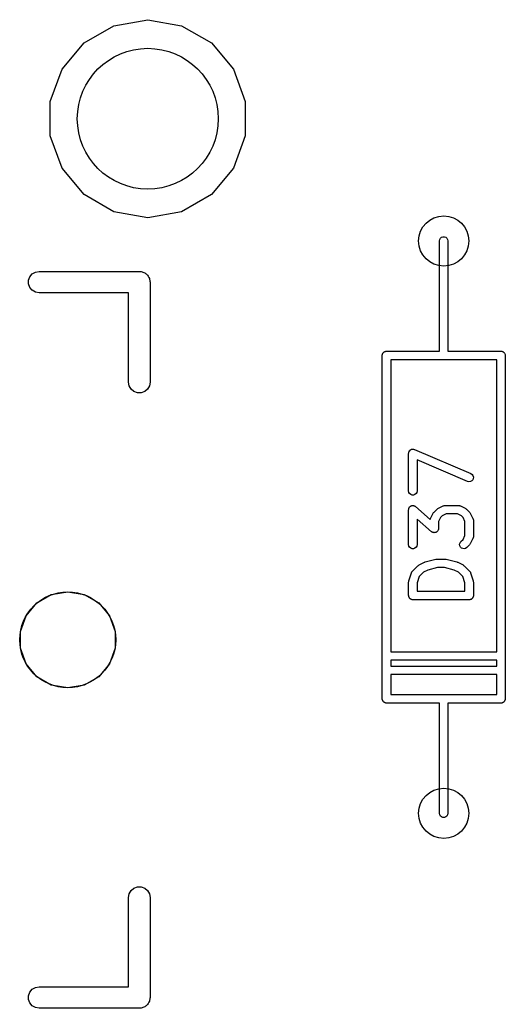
# Model space of a CAD drawing. Extents: x 35 to 203, y -146 to -25.
# Drawn here: x 154.48 to 163.09, y -104.54 to -86.99 of the extents above; entities that cross this region are included whole.
import ezdxf

# ---------------------------------------------------------------- set-up
doc = ezdxf.new("R2010")
doc.units = 0
doc.header["$MEASUREMENT"] = 0
doc.layers.get('0').update_dxf_attribs({"linetype": 'CONTINUOUS'})
doc.layers.add('BLACK', color=7, linetype='CONTINUOUS')

# ---------------------------------------------------------------- blocks, each defined once
blk = doc.blocks.new('PCB詳細')
at = {"layer": 'BLACK'}
for p, q in [((156.149, -87.0993), (156.75, -86.9933)), ((156.75, -86.9933), (157.351, -87.0993)), ((155.621, -87.4043), (156.149, -87.0993)), ((157.351, -87.0993), (157.879, -87.4043)), ((155.229, -87.8717), (155.621, -87.4043)), ((157.879, -87.4043), (158.271, -87.8717)), ((155.02, -88.445), (155.229, -87.8717)), ((158.271, -87.8717), (158.48, -88.445)), ((155.02, -89.055), (155.02, -88.445)), ((158.48, -88.445), (158.48, -89.055)), ((155.229, -89.6283), (155.02, -89.055)), ((158.48, -89.055), (158.271, -89.6283)), ((155.621, -90.0957), (155.229, -89.6283)), ((158.271, -89.6283), (157.879, -90.0957)), ((156.149, -90.4007), (155.621, -90.0957)), ((157.879, -90.0957), (157.351, -90.4007)), ((156.75, -90.5067), (156.149, -90.4007)), ((157.351, -90.4007), (156.75, -90.5067)), ((161.93, -90.8943), (161.943, -90.8718)), ((161.943, -90.8718), (161.963, -90.855)), ((161.963, -90.855), (161.987, -90.8461)), ((161.987, -90.8461), (162.013, -90.8461)), ((162.013, -90.8461), (162.037, -90.855)), ((162.037, -90.855), (162.057, -90.8718)), ((162.057, -90.8718), (162.07, -90.8943)), ((161.925, -90.92), (161.93, -90.8943)), ((161.925, -92.19), (161.925, -90.92)), ((162.07, -90.8943), (162.075, -90.92)), ((162.075, -90.92), (162.075, -92.19)), ((154.634, -91.6169), (154.657, -91.5547)), ((154.657, -91.5547), (154.7, -91.5041)), ((154.7, -91.5041), (154.757, -91.471)), ((154.757, -91.471), (154.822, -91.4595)), ((154.822, -91.4595), (156.6, -91.4595)), ((156.6, -91.4595), (156.616, -91.4624)), ((156.616, -91.4624), (156.633, -91.4624)), ((156.633, -91.4624), (156.649, -91.4681)), ((156.649, -91.4681), (156.665, -91.471)), ((156.665, -91.471), (156.68, -91.4793)), ((156.68, -91.4793), (156.695, -91.485)), ((156.695, -91.485), (156.708, -91.4957)), ((156.708, -91.4957), (156.722, -91.5041)), ((156.722, -91.5041), (156.733, -91.5168)), ((156.733, -91.5168), (156.746, -91.5275)), ((156.746, -91.5275), (156.754, -91.542)), ((156.754, -91.542), (156.765, -91.5547)), ((156.765, -91.5547), (156.771, -91.5704)), ((156.771, -91.5704), (156.779, -91.5848)), ((156.779, -91.5848), (156.782, -91.6013)), ((154.634, -91.6831), (154.634, -91.6169)), ((154.657, -91.7452), (154.634, -91.6831)), ((154.7, -91.7959), (154.657, -91.7452)), ((156.782, -91.6013), (156.788, -91.6169)), ((156.788, -91.6169), (156.788, -91.6336)), ((156.788, -91.6336), (156.79, -91.65)), ((156.79, -91.65), (156.79, -93.428)), ((154.757, -91.829), (154.7, -91.7959)), ((154.822, -91.8405), (154.757, -91.829)), ((156.409, -91.8405), (154.822, -91.8405)), ((156.409, -93.428), (156.409, -91.8405)), ((161.925, -92.877), (161.925, -92.19)), ((162.075, -92.19), (162.075, -92.877)), ((160.909, -92.952), (160.91, -92.9455)), ((160.909, -99.048), (160.909, -92.952)), ((160.91, -92.939), (160.912, -92.9328)), ((160.91, -92.9455), (160.91, -92.939)), ((160.912, -92.9328), (160.914, -92.9263)), ((160.914, -92.9263), (160.917, -92.9207)), ((160.917, -92.9207), (160.919, -92.9145)), ((160.919, -92.9145), (160.923, -92.9095)), ((160.923, -92.9095), (160.927, -92.9038)), ((160.927, -92.9038), (160.932, -92.8996)), ((160.932, -92.8996), (160.936, -92.8945)), ((160.936, -92.8945), (160.941, -92.8913)), ((160.941, -92.8913), (160.946, -92.887)), ((160.946, -92.887), (160.953, -92.8848)), ((160.953, -92.8848), (160.958, -92.8815)), ((160.958, -92.8815), (160.965, -92.8804)), ((160.965, -92.8804), (160.971, -92.8781)), ((160.971, -92.8781), (160.978, -92.8781)), ((160.978, -92.8781), (160.984, -92.877)), ((160.984, -92.877), (161.925, -92.877)), ((162.075, -92.877), (163.016, -92.877)), ((163.016, -92.877), (163.022, -92.8781)), ((163.022, -92.8781), (163.029, -92.8781)), ((163.029, -92.8781), (163.035, -92.8804)), ((163.035, -92.8804), (163.042, -92.8815)), ((163.042, -92.8815), (163.047, -92.8848)), ((163.047, -92.8848), (163.053, -92.887)), ((163.053, -92.887), (163.059, -92.8913)), ((163.059, -92.8913), (163.064, -92.8945)), ((163.064, -92.8945), (163.068, -92.8996)), ((163.068, -92.8996), (163.073, -92.9038)), ((163.073, -92.9038), (163.077, -92.9095)), ((163.077, -92.9095), (163.081, -92.9145)), ((163.081, -92.9145), (163.083, -92.9207)), ((163.083, -92.9207), (163.086, -92.9263)), ((163.086, -92.9263), (163.088, -92.9328)), ((163.088, -92.9328), (163.09, -92.939)), ((163.09, -92.939), (163.09, -92.9455)), ((163.09, -92.9455), (163.091, -92.952)), ((163.091, -92.952), (163.091, -99.048)), ((162, -93.027), (161.059, -93.027)), ((161.059, -93.027), (161.059, -98.211)), ((162.941, -93.027), (162, -93.027)), ((162.941, -98.211), (162.941, -93.027)), ((156.421, -93.4932), (156.409, -93.428)), ((156.454, -93.5505), (156.421, -93.4932)), ((156.779, -93.4932), (156.746, -93.5505)), ((156.79, -93.428), (156.779, -93.4932)), ((156.505, -93.593), (156.454, -93.5505)), ((156.567, -93.6156), (156.505, -93.593)), ((156.633, -93.6156), (156.567, -93.6156)), ((156.695, -93.593), (156.633, -93.6156)), ((156.746, -93.5505), (156.695, -93.593)), ((161.377, -94.6905), (161.379, -94.682)), ((161.377, -95.3571), (161.377, -94.6905)), ((161.379, -94.6734), (161.381, -94.6692)), ((161.379, -94.682), (161.379, -94.6734)), ((161.381, -94.6692), (161.382, -94.6648)), ((161.382, -94.6648), (161.386, -94.6573)), ((161.386, -94.6573), (161.39, -94.6494)), ((161.39, -94.6494), (161.393, -94.6461)), ((161.393, -94.6461), (161.395, -94.6423)), ((161.395, -94.6423), (161.402, -94.6367)), ((161.402, -94.6367), (161.407, -94.6304)), ((161.407, -94.6304), (161.411, -94.6284)), ((161.411, -94.6284), (161.415, -94.6255)), ((161.415, -94.6255), (161.423, -94.6226)), ((161.423, -94.6226), (161.431, -94.6187)), ((161.431, -94.6187), (161.435, -94.6181)), ((161.435, -94.6181), (161.439, -94.6166)), ((161.439, -94.6166), (161.448, -94.6166)), ((161.448, -94.6166), (161.457, -94.6156)), ((161.457, -94.6156), (161.461, -94.6166)), ((161.461, -94.6166), (161.465, -94.6166)), ((161.465, -94.6166), (161.474, -94.6196)), ((161.474, -94.6196), (161.482, -94.6215)), ((161.482, -94.6215), (162.482, -95.0501)), ((162.423, -95.188), (161.527, -94.8042)), ((161.527, -94.8042), (161.527, -95.3571)), ((162.482, -95.0501), (162.504, -95.0644)), ((162.504, -95.0644), (162.519, -95.0852)), ((162.519, -95.0852), (162.527, -95.1102)), ((162.448, -95.1939), (162.423, -95.188)), ((162.474, -95.1908), (162.448, -95.1939)), ((162.497, -95.1791), (162.474, -95.1908)), ((162.515, -95.1601), (162.497, -95.1791)), ((162.525, -95.1362), (162.515, -95.1601)), ((162.527, -95.1102), (162.525, -95.1362)), ((161.382, -95.3828), (161.377, -95.3571)), ((161.395, -95.4054), (161.382, -95.3828)), ((161.415, -95.4221), (161.395, -95.4054)), ((161.439, -95.431), (161.415, -95.4221)), ((161.465, -95.431), (161.439, -95.431)), ((161.49, -95.4221), (161.465, -95.431)), ((161.51, -95.4054), (161.49, -95.4221)), ((161.523, -95.3828), (161.51, -95.4054)), ((161.527, -95.3571), (161.523, -95.3828)), ((161.405, -95.632), (161.41, -95.6292)), ((161.41, -95.6292), (161.415, -95.6255)), ((161.415, -95.6255), (161.422, -95.623)), ((161.422, -95.623), (161.428, -95.6195)), ((161.428, -95.6195), (161.434, -95.6186)), ((161.434, -95.6186), (161.439, -95.6166)), ((161.439, -95.6166), (161.447, -95.6166)), ((161.447, -95.6166), (161.454, -95.6155)), ((161.454, -95.6155), (161.46, -95.6166)), ((161.46, -95.6166), (161.465, -95.6166)), ((161.465, -95.6166), (161.472, -95.6191)), ((161.472, -95.6191), (161.479, -95.6205)), ((161.479, -95.6205), (161.484, -95.6235)), ((161.484, -95.6235), (161.49, -95.6255)), ((161.49, -95.6255), (161.495, -95.6302)), ((161.895, -95.671), (161.99, -95.6234)), ((161.99, -95.6234), (161.994, -95.6222)), ((161.994, -95.6222), (161.998, -95.62)), ((161.998, -95.62), (162.007, -95.6185)), ((162.007, -95.6185), (162.015, -95.616)), ((162.015, -95.616), (162.02, -95.6162)), ((162.02, -95.6162), (162.024, -95.6155)), ((162.024, -95.6155), (162.262, -95.6155)), ((162.262, -95.6155), (162.266, -95.6162)), ((162.266, -95.6162), (162.27, -95.616)), ((162.27, -95.616), (162.279, -95.6185)), ((162.279, -95.6185), (162.288, -95.62)), ((162.288, -95.62), (162.291, -95.6222)), ((162.291, -95.6222), (162.295, -95.6234)), ((162.295, -95.6234), (162.391, -95.671)), ((161.377, -95.6905), (161.379, -95.6833)), ((161.377, -96.3095), (161.377, -95.6905)), ((161.379, -95.6759), (161.381, -95.6705)), ((161.379, -95.6833), (161.379, -95.6759)), ((161.381, -95.6705), (161.382, -95.6648)), ((161.382, -95.6648), (161.386, -95.6585)), ((161.386, -95.6585), (161.388, -95.6516)), ((161.388, -95.6516), (161.392, -95.6473)), ((161.392, -95.6473), (161.395, -95.6423)), ((161.395, -95.6423), (161.401, -95.6376)), ((161.401, -95.6376), (161.405, -95.632)), ((161.495, -95.6302), (161.502, -95.634)), ((161.502, -95.634), (161.762, -95.8615)), ((161.766, -95.8474), (161.814, -95.7522)), ((161.814, -95.7522), (161.821, -95.7425)), ((161.821, -95.7425), (161.828, -95.7327)), ((161.828, -95.7327), (161.876, -95.6851)), ((161.876, -95.6851), (161.885, -95.6782)), ((161.885, -95.6782), (161.895, -95.671)), ((161.973, -95.7997), (161.943, -95.8301)), ((162.042, -95.7655), (161.973, -95.7997)), ((162.244, -95.7655), (162.042, -95.7655)), ((162.313, -95.7997), (162.244, -95.7655)), ((162.343, -95.8301), (162.313, -95.7997)), ((162.391, -95.671), (162.4, -95.6782)), ((162.4, -95.6782), (162.41, -95.6851)), ((162.41, -95.6851), (162.458, -95.7327)), ((162.458, -95.7327), (162.465, -95.7425)), ((162.465, -95.7425), (162.472, -95.7522)), ((162.472, -95.7522), (162.519, -95.8474)), ((161.784, -96.0803), (161.527, -95.8558)), ((161.527, -95.8558), (161.527, -96.3095)), ((161.762, -95.8615), (161.763, -95.8553)), ((161.763, -95.8553), (161.765, -95.8516)), ((161.765, -95.8516), (161.766, -95.8474)), ((161.943, -95.8301), (161.908, -95.8987)), ((161.908, -95.8987), (161.908, -96.0238)), ((162.377, -95.8987), (162.343, -95.8301)), ((162.377, -96.149), (162.377, -95.8987)), ((162.519, -95.8474), (162.521, -95.8516)), ((162.521, -95.8516), (162.523, -95.8553)), ((162.523, -95.8553), (162.524, -95.864)), ((162.524, -95.864), (162.527, -95.8724)), ((162.527, -95.8724), (162.527, -95.8767)), ((162.527, -95.8767), (162.527, -95.881)), ((162.527, -95.881), (162.527, -96.1667)), ((161.79, -96.084), (161.784, -96.0803)), ((161.796, -96.0888), (161.79, -96.084)), ((161.801, -96.0907), (161.796, -96.0888)), ((161.806, -96.0937), (161.801, -96.0907)), ((161.813, -96.0952), (161.806, -96.0937)), ((161.82, -96.0977), (161.813, -96.0952)), ((161.826, -96.0977), (161.82, -96.0977)), ((161.832, -96.0988), (161.826, -96.0977)), ((161.839, -96.0977), (161.832, -96.0988)), ((161.846, -96.0977), (161.839, -96.0977)), ((161.852, -96.0957), (161.846, -96.0977)), ((161.858, -96.0948), (161.852, -96.0957)), ((161.864, -96.0913), (161.858, -96.0948)), ((161.871, -96.0888), (161.864, -96.0913)), ((161.875, -96.085), (161.871, -96.0888)), ((161.88, -96.0823), (161.875, -96.085)), ((161.885, -96.0767), (161.88, -96.0823)), ((161.891, -96.072), (161.885, -96.0767)), ((161.894, -96.067), (161.891, -96.072)), ((161.897, -96.0626), (161.894, -96.067)), ((161.9, -96.0558), (161.897, -96.0626)), ((161.904, -96.0495), (161.9, -96.0558)), ((161.905, -96.0438), (161.904, -96.0495)), ((161.907, -96.0384), (161.905, -96.0438)), ((161.908, -96.0238), (161.907, -96.031)), ((161.907, -96.031), (161.907, -96.0384)), ((162.343, -96.2175), (162.377, -96.149)), ((161.382, -96.3352), (161.377, -96.3095)), ((161.527, -96.3095), (161.523, -96.3352)), ((162.282, -96.303), (162.289, -96.2778)), ((162.285, -96.3289), (162.282, -96.303)), ((162.296, -96.3525), (162.285, -96.3289)), ((162.289, -96.2778), (162.304, -96.2565)), ((162.304, -96.2565), (162.343, -96.2175)), ((162.458, -96.3149), (162.41, -96.3626)), ((162.465, -96.3051), (162.458, -96.3149)), ((162.472, -96.2954), (162.465, -96.3051)), ((162.519, -96.2002), (162.472, -96.2954)), ((162.521, -96.1961), (162.519, -96.2002)), ((162.523, -96.1923), (162.521, -96.1961)), ((162.524, -96.1837), (162.523, -96.1923)), ((162.527, -96.1752), (162.524, -96.1837)), ((162.527, -96.1667), (162.527, -96.1709)), ((162.527, -96.1709), (162.527, -96.1752)), ((161.395, -96.3577), (161.382, -96.3352)), ((161.415, -96.3745), (161.395, -96.3577)), ((161.439, -96.3834), (161.415, -96.3745)), ((161.465, -96.3834), (161.439, -96.3834)), ((161.49, -96.3745), (161.465, -96.3834)), ((161.51, -96.3577), (161.49, -96.3745)), ((161.523, -96.3352), (161.51, -96.3577)), ((162.314, -96.371), (162.296, -96.3525)), ((162.338, -96.382), (162.314, -96.371)), ((162.364, -96.3842), (162.338, -96.382)), ((162.389, -96.3775), (162.364, -96.3842)), ((162.41, -96.3626), (162.389, -96.3775)), ((161.542, -96.6851), (161.552, -96.6782)), ((161.552, -96.6782), (161.562, -96.671)), ((161.562, -96.671), (161.657, -96.6234)), ((161.657, -96.6234), (161.665, -96.6211)), ((161.665, -96.6211), (161.672, -96.6177)), ((161.672, -96.6177), (161.863, -96.5701)), ((161.863, -96.5701), (161.872, -96.5694)), ((161.872, -96.5694), (161.881, -96.5679)), ((161.881, -96.5679), (162.024, -96.5679)), ((162.024, -96.5679), (162.033, -96.5694)), ((162.033, -96.5694), (162.042, -96.5701)), ((162.042, -96.5701), (162.232, -96.6177)), ((162.232, -96.6177), (162.24, -96.6211)), ((162.24, -96.6211), (162.248, -96.6234)), ((162.248, -96.6234), (162.343, -96.671)), ((162.343, -96.671), (162.353, -96.6782)), ((162.353, -96.6782), (162.363, -96.6851)), ((161.381, -96.9525), (161.429, -96.8096)), ((161.429, -96.8096), (161.431, -96.8058)), ((161.431, -96.8058), (161.432, -96.8016)), ((161.432, -96.8016), (161.437, -96.7944)), ((161.437, -96.7944), (161.441, -96.7867)), ((161.441, -96.7867), (161.444, -96.7838)), ((161.444, -96.7838), (161.447, -96.7803)), ((161.447, -96.7803), (161.542, -96.6851)), ((161.64, -96.7997), (161.566, -96.8738)), ((161.717, -96.7612), (161.64, -96.7997)), ((161.89, -96.7179), (161.717, -96.7612)), ((162.015, -96.7179), (161.89, -96.7179)), ((162.188, -96.7612), (162.015, -96.7179)), ((162.265, -96.7997), (162.188, -96.7612)), ((162.339, -96.8738), (162.265, -96.7997)), ((162.363, -96.6851), (162.458, -96.7803)), ((162.458, -96.7803), (162.46, -96.7838)), ((162.46, -96.7838), (162.464, -96.7867)), ((162.464, -96.7867), (162.468, -96.7944)), ((162.468, -96.7944), (162.473, -96.8016)), ((162.473, -96.8016), (162.474, -96.8058)), ((162.474, -96.8058), (162.476, -96.8096)), ((162.476, -96.8096), (162.524, -96.9525)), ((161.377, -96.9762), (161.379, -96.9643)), ((161.377, -97.2143), (161.377, -96.9762)), ((161.379, -96.9643), (161.381, -96.9525)), ((161.566, -96.8738), (161.527, -96.9884)), ((161.527, -96.9884), (161.527, -97.1393)), ((162.377, -96.9884), (162.339, -96.8738)), ((162.377, -97.1393), (162.377, -96.9884)), ((162.524, -96.9525), (162.525, -96.9643)), ((162.525, -96.9643), (162.527, -96.9762)), ((162.527, -96.9762), (162.527, -97.2143)), ((154.781, -97.3457), (155.038, -97.1974)), ((155.038, -97.1974), (155.33, -97.1458)), ((155.33, -97.1458), (155.622, -97.1974)), ((155.622, -97.1974), (155.879, -97.3457)), ((161.527, -97.1393), (162.377, -97.1393)), ((154.59, -97.5729), (154.781, -97.3457)), ((155.879, -97.3457), (156.07, -97.5729)), ((161.379, -97.2207), (161.377, -97.2143)), ((161.379, -97.2273), (161.379, -97.2207)), ((161.381, -97.2335), (161.379, -97.2273)), ((161.382, -97.2399), (161.381, -97.2335)), ((161.385, -97.2456), (161.382, -97.2399)), ((161.387, -97.2518), (161.385, -97.2456)), ((161.392, -97.2568), (161.387, -97.2518)), ((161.395, -97.2625), (161.392, -97.2568)), ((161.4, -97.2667), (161.395, -97.2625)), ((161.404, -97.2717), (161.4, -97.2667)), ((161.41, -97.275), (161.404, -97.2717)), ((161.415, -97.2792), (161.41, -97.275)), ((161.421, -97.2815), (161.415, -97.2792)), ((161.427, -97.2848), (161.421, -97.2815)), ((161.433, -97.2859), (161.427, -97.2848)), ((161.439, -97.2881), (161.433, -97.2859)), ((161.446, -97.2881), (161.439, -97.2881)), ((161.452, -97.2893), (161.446, -97.2881)), ((162.452, -97.2893), (161.452, -97.2893)), ((162.459, -97.2881), (162.452, -97.2893)), ((162.465, -97.2881), (162.459, -97.2881)), ((162.472, -97.2859), (162.465, -97.2881)), ((162.478, -97.2848), (162.472, -97.2859)), ((162.484, -97.2815), (162.478, -97.2848)), ((162.49, -97.2792), (162.484, -97.2815)), ((162.495, -97.275), (162.49, -97.2792)), ((162.501, -97.2717), (162.495, -97.275)), ((162.505, -97.2667), (162.501, -97.2717)), ((162.51, -97.2625), (162.505, -97.2667)), ((162.513, -97.2568), (162.51, -97.2625)), ((162.517, -97.2518), (162.513, -97.2568)), ((162.52, -97.2456), (162.517, -97.2518)), ((162.523, -97.2399), (162.52, -97.2456)), ((162.524, -97.2335), (162.523, -97.2399)), ((162.526, -97.2273), (162.524, -97.2335)), ((162.527, -97.2143), (162.526, -97.2207)), ((162.526, -97.2207), (162.526, -97.2273)), ((154.489, -97.8517), (154.59, -97.5729)), ((156.07, -97.5729), (156.171, -97.8517)), ((154.489, -98.1483), (154.489, -97.8517)), ((156.171, -97.8517), (156.171, -98.1483)), ((154.59, -98.4271), (154.489, -98.1483)), ((156.171, -98.1483), (156.07, -98.4271)), ((161.059, -98.211), (162.941, -98.211)), ((154.781, -98.6543), (154.59, -98.4271)), ((156.07, -98.4271), (155.879, -98.6543)), ((161.059, -98.361), (161.059, -98.465)), ((162.941, -98.361), (161.059, -98.361)), ((162.941, -98.465), (162.941, -98.361)), ((161.059, -98.465), (162.941, -98.465)), ((155.038, -98.8026), (154.781, -98.6543)), ((155.879, -98.6543), (155.622, -98.8026)), ((162.941, -98.615), (161.059, -98.615)), ((161.059, -98.615), (161.059, -98.973)), ((162.941, -98.973), (162.941, -98.615)), ((155.33, -98.8541), (155.038, -98.8026)), ((155.622, -98.8026), (155.33, -98.8541)), ((160.91, -99.0545), (160.909, -99.048)), ((160.91, -99.061), (160.91, -99.0545)), ((160.912, -99.0672), (160.91, -99.061)), ((160.914, -99.0737), (160.912, -99.0672)), ((160.917, -99.0793), (160.914, -99.0737)), ((160.919, -99.0855), (160.917, -99.0793)), ((160.923, -99.0905), (160.919, -99.0855)), ((160.927, -99.0962), (160.923, -99.0905)), ((160.932, -99.1004), (160.927, -99.0962)), ((160.936, -99.1055), (160.932, -99.1004)), ((160.941, -99.1087), (160.936, -99.1055)), ((160.946, -99.113), (160.941, -99.1087)), ((160.953, -99.1152), (160.946, -99.113)), ((160.958, -99.1185), (160.953, -99.1152)), ((160.965, -99.1196), (160.958, -99.1185)), ((160.971, -99.1219), (160.965, -99.1196)), ((160.978, -99.1219), (160.971, -99.1219)), ((160.984, -99.123), (160.978, -99.1219)), ((161.925, -99.123), (160.984, -99.123)), ((161.059, -98.973), (162, -98.973)), ((161.925, -99.81), (161.925, -99.123)), ((162, -98.973), (162.941, -98.973)), ((163.016, -99.123), (162.075, -99.123)), ((162.075, -99.123), (162.075, -99.81)), ((163.022, -99.1219), (163.016, -99.123)), ((163.029, -99.1219), (163.022, -99.1219)), ((163.035, -99.1196), (163.029, -99.1219)), ((163.042, -99.1185), (163.035, -99.1196)), ((163.047, -99.1152), (163.042, -99.1185)), ((163.053, -99.113), (163.047, -99.1152)), ((163.059, -99.1087), (163.053, -99.113)), ((163.064, -99.1055), (163.059, -99.1087)), ((163.068, -99.1004), (163.064, -99.1055)), ((163.073, -99.0962), (163.068, -99.1004)), ((163.077, -99.0905), (163.073, -99.0962)), ((163.081, -99.0855), (163.077, -99.0905)), ((163.083, -99.0793), (163.081, -99.0855)), ((163.086, -99.0737), (163.083, -99.0793)), ((163.088, -99.0672), (163.086, -99.0737)), ((163.09, -99.061), (163.088, -99.0672)), ((163.091, -99.048), (163.09, -99.0545)), ((163.09, -99.0545), (163.09, -99.061)), ((161.925, -101.08), (161.925, -99.81)), ((162.075, -99.81), (162.075, -101.08)), ((161.93, -101.106), (161.925, -101.08)), ((161.943, -101.128), (161.93, -101.106)), ((161.963, -101.145), (161.943, -101.128)), ((161.987, -101.154), (161.963, -101.145)), ((162.013, -101.154), (161.987, -101.154)), ((162.037, -101.145), (162.013, -101.154)), ((162.057, -101.128), (162.037, -101.145)), ((162.07, -101.106), (162.057, -101.128)), ((162.075, -101.08), (162.07, -101.106)), ((156.421, -102.507), (156.454, -102.45)), ((156.454, -102.45), (156.505, -102.407)), ((156.505, -102.407), (156.567, -102.384)), ((156.567, -102.384), (156.633, -102.384)), ((156.633, -102.384), (156.695, -102.407)), ((156.695, -102.407), (156.746, -102.45)), ((156.746, -102.45), (156.779, -102.507)), ((156.409, -102.572), (156.421, -102.507)), ((156.409, -104.159), (156.409, -102.572)), ((156.779, -102.507), (156.79, -102.572)), ((156.79, -102.572), (156.79, -104.35)), ((154.657, -104.255), (154.7, -104.204)), ((154.7, -104.204), (154.757, -104.171)), ((154.757, -104.171), (154.822, -104.159)), ((154.822, -104.159), (156.409, -104.159)), ((154.634, -104.317), (154.657, -104.255)), ((154.634, -104.383), (154.634, -104.317)), ((154.657, -104.445), (154.634, -104.383)), ((156.782, -104.399), (156.779, -104.415)), ((156.788, -104.383), (156.782, -104.399)), ((156.79, -104.35), (156.788, -104.366)), ((156.788, -104.366), (156.788, -104.383)), ((154.7, -104.496), (154.657, -104.445)), ((154.757, -104.529), (154.7, -104.496)), ((154.822, -104.54), (154.757, -104.529)), ((156.6, -104.54), (154.822, -104.54)), ((156.616, -104.538), (156.6, -104.54)), ((156.633, -104.538), (156.616, -104.538)), ((156.649, -104.532), (156.633, -104.538)), ((156.665, -104.529), (156.649, -104.532)), ((156.68, -104.521), (156.665, -104.529)), ((156.695, -104.515), (156.68, -104.521)), ((156.708, -104.504), (156.695, -104.515)), ((156.722, -104.496), (156.708, -104.504)), ((156.733, -104.483), (156.722, -104.496)), ((156.746, -104.472), (156.733, -104.483)), ((156.754, -104.458), (156.746, -104.472)), ((156.765, -104.445), (156.754, -104.458)), ((156.771, -104.43), (156.765, -104.445)), ((156.779, -104.415), (156.771, -104.43))]:
    blk.add_line(p, q, dxfattribs=at)
for centre, radius in [((156.75, -88.75), 1.25), ((162, -90.92), 0.4445), ((155.33, -98), 0.8509), ((162, -101.08), 0.4445)]:
    blk.add_circle(centre, radius, dxfattribs=at)

msp = doc.modelspace()

# ---------------------------------------------------------------- block references
at = {"linetype": 'ByBlock'}
msp.add_blockref('PCB詳細', (0, 0), dxfattribs=at)

doc.saveas('drawing.dxf')
